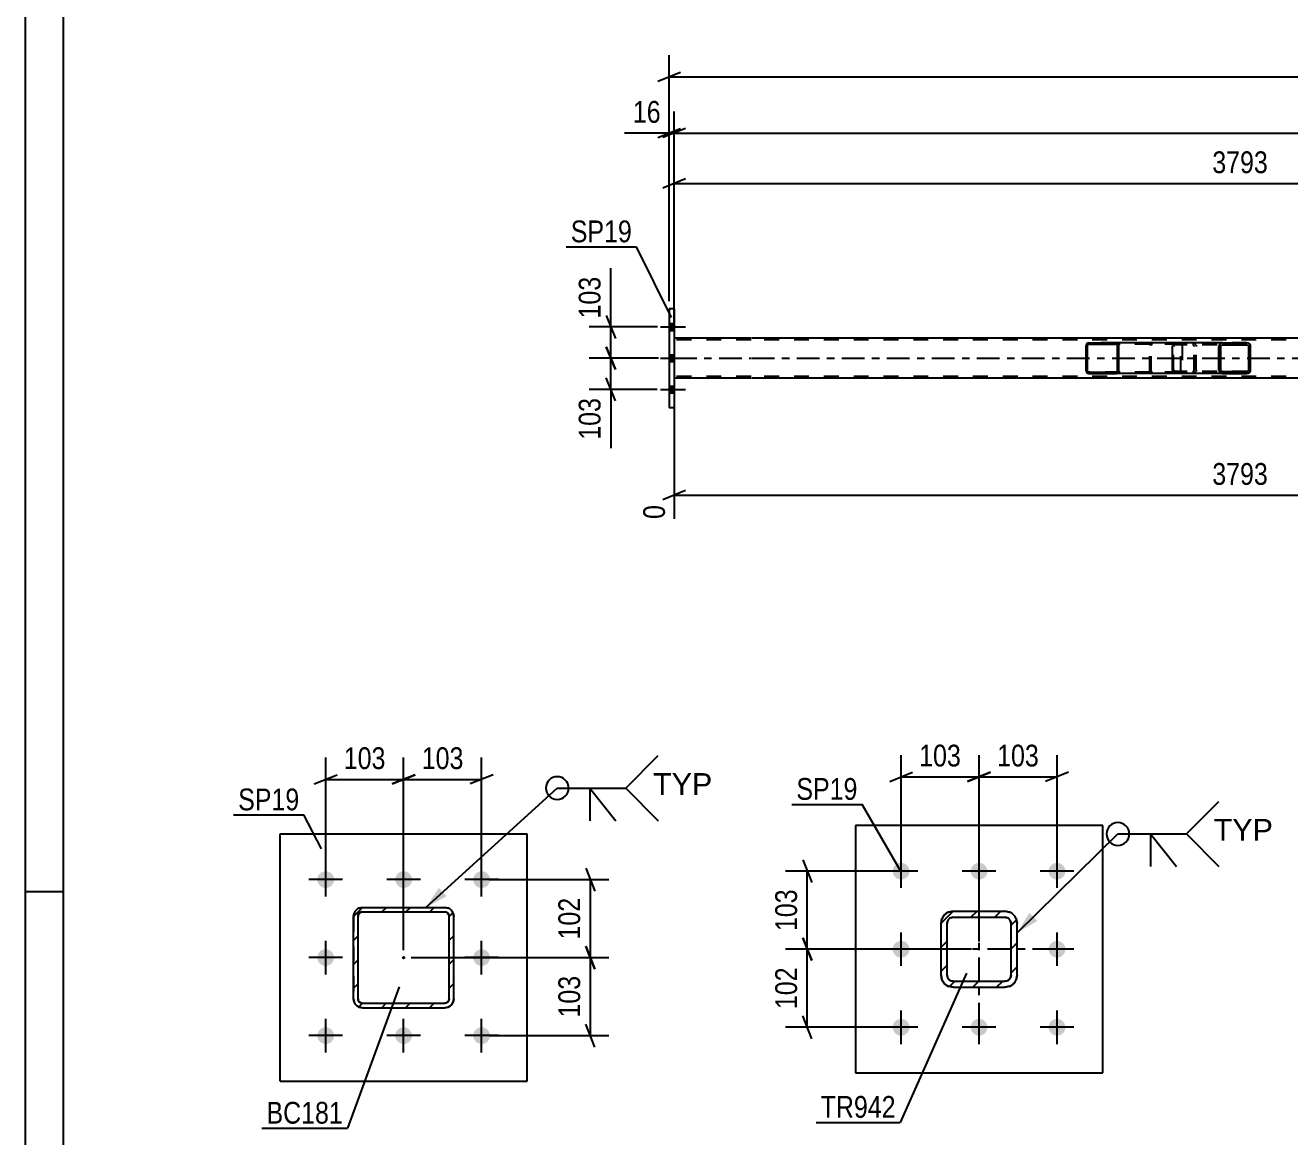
# Model space of a CAD drawing. Header units: millimetres. Extents: x 0 to 841, y 0 to 594.
# Drawn here: x 0 to 166.2, y 116.8 to 262.9 of the extents above; entities that cross this region are included whole.
import ezdxf

# ---------------------------------------------------------------- set-up
doc = ezdxf.new("R2010")
doc.units = ezdxf.units.MM
doc.linetypes.add('DXK_LINE_DOT2', pattern=[3.9198, 1.9599, -1.9599])
doc.linetypes.add('DXK_LINE_DOT3', pattern=[5.9187, 2.979, -0.9799, 0.9799, -0.9799])
doc.styles.add('Arial', font='ARIAL.TTF', dxfattribs={"height": 0.2})
doc.styles.add('Arial Narrow', font='ARIALN.TTF', dxfattribs={"height": 0.2})

# ---------------------------------------------------------------- blocks, each defined once
blk = doc.blocks.new('Unknown-103641004-1133')
at = {"color": 5, "linetype": 'Continuous'}
for p, q in [((0, 594), (0, 0)), ((5, 589), (5, 5)), ((5, 149), (0, 149))]:
    blk.add_line(p, q, dxfattribs=at)
blk = doc.blocks.new('Part-103641004-7620 - 7455')
at = {"linetype": 'Continuous'}
h = blk.add_hatch(dxfattribs=at)
h.set_pattern_fill('', scale=0.7, style=0, pattern_type=0)
h.set_pattern_definition([(45, (121.979, 146.475), (-1.57154, 1.57154), [])])
h.paths.add_polyline_path([(128.78, 146.47), (121.98, 146.47), (121.37, 146.35), (120.85, 146.01), (120.5, 145.49), (120.38, 144.87), (120.38, 138.07), (120.5, 137.46), (120.85, 136.94), (121.37, 136.6), (121.98, 136.47), (128.78, 136.47), (129.39, 136.6), (129.91, 136.94), (130.26, 137.46), (130.38, 138.07), (130.38, 144.87), (130.26, 145.49), (129.91, 146.01), (129.39, 146.35)])
h.paths.add_polyline_path([(129.52, 145.18), (129.58, 144.87), (129.58, 138.07), (129.52, 137.77), (129.34, 137.51), (129.09, 137.34), (128.78, 137.27), (121.98, 137.27), (121.67, 137.34), (121.41, 137.51), (121.24, 137.77), (121.18, 138.07), (121.18, 144.87), (121.24, 145.18), (121.41, 145.44), (121.67, 145.61), (121.98, 145.67), (128.78, 145.67), (129.09, 145.61), (129.34, 145.44)])
at = {"color": 7, "linetype": 'DXK_LINE_DOT3'}
for p, q in [((125.38, 131.47), (125.38, 151.47)), ((135.38, 141.47), (115.38, 141.47))]:
    blk.add_line(p, q, dxfattribs=at)
at = {"color": 7, "linetype": 'DXK_LINE_DOT2'}
for p, q in [((121.37, 146.35), (121.98, 146.47)), ((121.98, 146.47), (128.78, 146.47)), ((128.78, 146.47), (129.39, 146.35)), ((120.38, 144.87), (120.5, 145.49)), ((120.38, 138.07), (120.38, 144.87)), ((121.24, 145.18), (121.18, 144.87)), ((121.18, 138.07), (121.18, 144.87)), ((121.98, 145.67), (121.67, 145.61)), ((121.98, 145.67), (128.78, 145.67)), ((129.09, 145.61), (128.78, 145.67)), ((129.58, 144.87), (129.52, 145.18)), ((129.58, 138.07), (129.58, 144.87)), ((130.26, 145.49), (130.38, 144.87)), ((130.38, 138.07), (130.38, 144.87)), ((120.5, 137.46), (120.38, 138.07)), ((121.18, 138.07), (121.24, 137.77)), ((129.52, 137.77), (129.58, 138.07)), ((130.38, 138.07), (130.26, 137.46)), ((121.98, 136.47), (121.37, 136.6)), ((121.67, 137.34), (121.98, 137.27)), ((121.98, 137.27), (128.78, 137.27)), ((121.98, 136.47), (128.78, 136.47)), ((128.78, 137.27), (129.09, 137.34)), ((129.39, 136.6), (128.78, 136.47))]:
    blk.add_line(p, q, dxfattribs=at)
at = {"color": 2, "linetype": 'Continuous'}
for p, q in [((121.98, 146.47), (121.37, 146.35)), ((121.98, 146.47), (128.78, 146.47)), ((129.39, 146.35), (128.78, 146.47)), ((120.5, 145.49), (120.38, 144.87)), ((120.38, 138.07), (120.38, 144.87)), ((121.18, 144.87), (121.24, 145.18)), ((121.18, 138.07), (121.18, 144.87)), ((121.67, 145.61), (121.98, 145.67)), ((121.98, 145.67), (128.78, 145.67)), ((128.78, 145.67), (129.09, 145.61)), ((129.52, 145.18), (129.58, 144.87)), ((129.58, 138.07), (129.58, 144.87)), ((130.38, 144.87), (130.26, 145.49)), ((130.38, 138.07), (130.38, 144.87)), ((120.38, 138.07), (120.5, 137.46)), ((121.24, 137.77), (121.18, 138.07)), ((129.58, 138.07), (129.52, 137.77)), ((130.26, 137.46), (130.38, 138.07)), ((121.37, 136.6), (121.98, 136.47)), ((121.98, 137.27), (121.67, 137.34)), ((121.98, 137.27), (128.78, 137.27)), ((121.98, 136.47), (128.78, 136.47)), ((129.09, 137.34), (128.78, 137.27)), ((128.78, 136.47), (129.39, 136.6))]:
    blk.add_line(p, q, dxfattribs=at)
at = {"color": 7, "linetype": 'DXK_LINE_DOT2'}
for centre, radius, start, end in [((121.98, 144.87), 1.6, 112.5, 157.5), ((128.78, 144.87), 1.6, 22.5, 67.5), ((121.98, 144.87), 0.8, 112.5, 157.5), ((128.78, 144.87), 0.8, 22.5, 67.5), ((121.98, 138.07), 1.6, 202.5, 247.5), ((121.98, 138.07), 0.8, 202.5, 247.5), ((128.78, 138.07), 0.8, 292.5, 337.5), ((128.78, 138.07), 1.6, 292.5, 337.5)]:
    blk.add_arc(centre, radius, start, end, dxfattribs=at)
at = {"color": 2, "linetype": 'Continuous'}
for centre, radius, start, end in [((121.98, 144.87), 1.6, 112.5, 157.5), ((128.78, 144.87), 1.6, 22.5, 67.5), ((121.98, 144.87), 0.8, 112.5, 157.5), ((128.78, 144.87), 0.8, 22.5, 67.5), ((121.98, 138.07), 1.6, 202.5, 247.5), ((121.98, 138.07), 0.8, 202.5, 247.5), ((128.78, 138.07), 0.8, 292.5, 337.5), ((128.78, 138.07), 1.6, 292.5, 337.5)]:
    blk.add_arc(centre, radius, start, end, dxfattribs=at)
blk = doc.blocks.new('Part-103641004-7480 - 7455')
at = {"color": 2, "linetype": 'Continuous'}
for p, q in [((141.63, 157.72), (109.13, 157.72)), ((109.13, 157.72), (109.13, 125.22)), ((141.63, 125.22), (141.63, 157.72)), ((109.13, 125.22), (141.63, 125.22))]:
    blk.add_line(p, q, dxfattribs=at)
blk = doc.blocks.new('Bolt-103641004-7566 - 7455')
at = {"linetype": 'Continuous'}
for points in [[(115.13, 150.62, -1), (115.13, 152.82, -1)], [(125.38, 150.62, -1), (125.38, 152.82, -1)], [(135.63, 150.62, -1), (135.63, 152.82, -1)], [(115.13, 140.37, -1), (115.13, 142.57, -1)], [(135.63, 140.37, -1), (135.63, 142.57, -1)], [(115.13, 130.12, -1), (115.13, 132.32, -1)], [(125.38, 130.12, -1), (125.38, 132.32, -1)], [(135.63, 130.12, -1), (135.63, 132.32, -1)]]:
    blk.add_hatch(color=1, dxfattribs=at).paths.add_polyline_path(points)
at = {"color": 1, "linetype": 'Continuous'}
for p, q in [((115.13, 149.52), (115.13, 153.92)), ((125.38, 149.52), (125.38, 153.92)), ((135.63, 149.52), (135.63, 153.92)), ((117.33, 151.72), (112.93, 151.72)), ((127.58, 151.72), (123.18, 151.72)), ((137.83, 151.72), (133.43, 151.72)), ((115.13, 139.27), (115.13, 143.67)), ((135.63, 139.27), (135.63, 143.67)), ((117.33, 141.47), (112.93, 141.47)), ((137.83, 141.47), (133.43, 141.47)), ((115.13, 129.02), (115.13, 133.42)), ((125.38, 129.02), (125.38, 133.42)), ((135.63, 129.02), (135.63, 133.42)), ((117.33, 131.22), (112.93, 131.22)), ((127.58, 131.22), (123.18, 131.22)), ((137.83, 131.22), (133.43, 131.22))]:
    blk.add_line(p, q, dxfattribs=at)
blk = doc.blocks.new('Part-103641004-2969 - 2810')
at = {"color": 2, "linetype": 'Continuous'}
for p, q in [((85.29, 225.62), (84.65, 225.62)), ((84.65, 225.62), (84.65, 212.62)), ((85.29, 225.62), (85.29, 212.62)), ((85.29, 212.62), (84.65, 212.62))]:
    blk.add_line(p, q, dxfattribs=at)
blk = doc.blocks.new('Part-103641004-2971 - 2810')
at = {"linetype": 'Continuous'}
h = blk.add_hatch(dxfattribs=at)
h.set_pattern_fill('', scale=0.7, style=0, pattern_type=0)
h.set_pattern_definition([(45, (143.714, 220.922), (-1.57154, 1.57154), [])])
h.paths.add_polyline_path([(143.74, 220.8), (143.71, 220.92), (143.64, 221.03), (143.53, 221.1), (143.4, 221.12), (139.82, 221.12), (139.69, 221.1), (139.58, 221.03), (139.51, 220.92), (139.48, 220.8), (139.48, 217.44), (139.51, 217.32), (139.58, 217.21), (139.69, 217.14), (139.82, 217.12), (143.4, 217.12), (143.53, 217.14), (143.64, 217.21), (143.71, 217.32), (143.74, 217.44)])
h.paths.add_polyline_path([(143.56, 217.38), (143.52, 217.33), (143.46, 217.29), (143.4, 217.28), (139.82, 217.28), (139.76, 217.29), (139.7, 217.33), (139.67, 217.38), (139.65, 217.44), (139.65, 220.8), (139.67, 220.86), (139.7, 220.91), (139.76, 220.95), (139.82, 220.96), (143.4, 220.96), (143.46, 220.95), (143.52, 220.91), (143.56, 220.86), (143.57, 220.8), (143.57, 217.44)])
at = {"color": 2, "linetype": 'Continuous'}
for p, q in [((139.82, 221.12), (139.69, 221.1)), ((139.82, 221.12), (143.4, 221.12)), ((151.1, 221.12), (143.4, 221.12)), ((143.53, 221.1), (143.4, 221.12)), ((139.51, 220.92), (139.48, 220.8)), ((139.48, 217.44), (139.48, 220.8)), ((139.65, 220.8), (139.67, 220.86)), ((139.65, 217.44), (139.65, 220.8)), ((139.67, 220.86), (139.7, 220.91)), ((139.7, 220.91), (139.76, 220.95)), ((139.76, 220.95), (139.82, 220.96)), ((139.82, 220.96), (143.4, 220.96)), ((143.4, 220.96), (143.46, 220.95)), ((143.46, 220.95), (143.52, 220.91)), ((143.52, 220.91), (143.56, 220.86)), ((143.56, 220.86), (143.57, 220.8)), ((143.57, 217.44), (143.57, 220.8)), ((143.74, 220.8), (143.71, 220.92)), ((143.74, 217.44), (143.74, 220.8)), ((139.48, 217.44), (139.51, 217.32)), ((139.67, 217.38), (139.65, 217.44)), ((139.7, 217.33), (139.67, 217.38)), ((139.69, 217.14), (139.82, 217.12)), ((139.76, 217.29), (139.7, 217.33)), ((139.82, 217.28), (139.76, 217.29)), ((139.82, 217.28), (143.4, 217.28)), ((139.82, 217.12), (143.4, 217.12)), ((143.46, 217.29), (143.4, 217.28)), ((143.4, 217.12), (143.53, 217.14)), ((151.1, 217.12), (143.4, 217.12)), ((143.52, 217.33), (143.46, 217.29)), ((143.56, 217.38), (143.52, 217.33)), ((143.57, 217.44), (143.56, 217.38)), ((143.71, 217.32), (143.74, 217.44))]:
    blk.add_line(p, q, dxfattribs=at)
at = {"color": 7, "linetype": 'DXK_LINE_DOT2'}
for p, q in [((143.4, 221.12), (139.82, 221.12)), ((148.04, 221.1), (148.17, 221.12)), ((151.75, 221.12), (151.1, 221.12)), ((151.75, 221.12), (151.88, 221.1)), ((151.75, 220.96), (139.82, 220.96)), ((147.83, 220.8), (147.86, 220.92)), ((147.83, 217.44), (147.83, 220.8)), ((148.02, 220.86), (148, 220.8)), ((148, 217.44), (148, 220.8)), ((148.05, 220.91), (148.02, 220.86)), ((148.11, 220.95), (148.05, 220.91)), ((148.17, 220.96), (148.11, 220.95)), ((151.81, 220.95), (151.75, 220.96)), ((151.87, 220.91), (151.81, 220.95)), ((151.91, 220.86), (151.87, 220.91)), ((151.92, 220.8), (151.91, 220.86)), ((151.92, 217.44), (151.92, 220.8)), ((152.06, 220.92), (152.09, 220.8)), ((152.09, 220.8), (152.09, 217.44)), ((151.75, 217.28), (139.82, 217.28)), ((143.4, 217.12), (139.82, 217.12)), ((147.86, 217.32), (147.83, 217.44)), ((148, 217.44), (148.02, 217.38)), ((148.02, 217.38), (148.05, 217.33)), ((148.17, 217.12), (148.04, 217.14)), ((148.05, 217.33), (148.07, 217.32)), ((148.07, 217.32), (148.11, 217.29)), ((148.11, 217.29), (148.17, 217.28)), ((151.75, 217.12), (151.1, 217.12)), ((151.75, 217.28), (151.81, 217.29)), ((151.88, 217.14), (151.75, 217.12)), ((151.81, 217.29), (151.87, 217.33)), ((151.87, 217.33), (151.91, 217.38)), ((151.91, 217.38), (151.92, 217.44)), ((152.09, 217.44), (152.06, 217.32))]:
    blk.add_line(p, q, dxfattribs=at)
at = {"color": 2, "linetype": 'Continuous'}
for centre, start, end in [((139.81, 220.79), 110.7583, 155.68), ((143.41, 220.79), 24.32, 69.2417), ((139.81, 217.45), 204.32, 249.2417), ((143.41, 217.45), 290.7583, 335.68)]:
    blk.add_arc(centre, 0.331, start, end, dxfattribs=at)
at = {"color": 7, "linetype": 'DXK_LINE_DOT2'}
for centre, start, end in [((148.16, 220.79), 110.7583, 155.68), ((151.76, 220.79), 24.32, 69.2417), ((148.16, 217.45), 204.32, 249.2417), ((151.76, 217.45), 290.7583, 335.68)]:
    blk.add_arc(centre, 0.331, start, end, dxfattribs=at)
blk = doc.blocks.new('Part-103641004-2972 - 2810')
at = {"linetype": 'Continuous'}
h = blk.add_hatch(dxfattribs=at)
h.set_pattern_fill('', scale=0.7, style=0, pattern_type=0)
h.set_pattern_definition([(45, (161.046, 220.8232), (-1.57154, 1.57154), [])])
h.paths.add_polyline_path([(161.08, 220.64), (161.05, 220.82), (160.94, 220.98), (160.77, 221.08), (160.58, 221.12), (157.4, 221.12), (157.2, 221.08), (157.04, 220.98), (156.93, 220.82), (156.89, 220.64), (156.89, 217.6), (156.93, 217.42), (157.04, 217.26), (157.2, 217.16), (157.4, 217.12), (160.58, 217.12), (160.77, 217.16), (160.94, 217.26), (161.05, 217.42), (161.08, 217.6)])
h.paths.add_polyline_path([(160.81, 217.51), (160.76, 217.43), (160.68, 217.38), (160.58, 217.36), (157.4, 217.36), (157.3, 217.38), (157.22, 217.43), (157.16, 217.51), (157.15, 217.6), (157.15, 220.64), (157.16, 220.73), (157.22, 220.81), (157.3, 220.86), (157.4, 220.88), (160.58, 220.88), (160.68, 220.86), (160.76, 220.81), (160.81, 220.73), (160.83, 220.64), (160.83, 217.6)])
at = {"color": 2, "linetype": 'Continuous'}
for p, q in [((150.91, 220.98), (150.99, 221.08)), ((150.99, 221.08), (151.1, 221.12)), ((157.4, 221.12), (151.1, 221.12)), ((157.4, 221.12), (157.2, 221.08)), ((157.4, 221.12), (160.58, 221.12)), ((160.77, 221.08), (160.58, 221.12)), ((150.83, 220.64), (150.85, 220.82)), ((150.83, 217.6), (150.83, 220.64)), ((150.85, 220.82), (150.91, 220.98)), ((156.93, 220.82), (156.89, 220.64)), ((156.89, 217.6), (156.89, 220.64)), ((157.15, 220.64), (157.16, 220.73)), ((157.15, 217.6), (157.15, 220.64)), ((157.16, 220.73), (157.22, 220.81)), ((157.22, 220.81), (157.3, 220.86)), ((157.3, 220.86), (157.4, 220.88)), ((157.4, 220.88), (160.58, 220.88)), ((160.58, 220.88), (160.68, 220.86)), ((160.68, 220.86), (160.76, 220.81)), ((160.76, 220.81), (160.81, 220.73)), ((160.81, 220.73), (160.83, 220.64)), ((160.83, 217.6), (160.83, 220.64)), ((161.08, 220.64), (161.05, 220.82)), ((161.08, 217.6), (161.08, 220.64)), ((150.85, 217.42), (150.83, 217.6)), ((150.91, 217.26), (150.85, 217.42)), ((150.99, 217.16), (150.91, 217.26)), ((151.1, 217.12), (150.99, 217.16)), ((157.4, 217.12), (151.1, 217.12)), ((156.89, 217.6), (156.93, 217.42)), ((157.16, 217.51), (157.15, 217.6)), ((157.22, 217.43), (157.16, 217.51)), ((157.2, 217.16), (157.4, 217.12)), ((157.3, 217.38), (157.22, 217.43)), ((157.4, 217.36), (157.3, 217.38)), ((157.4, 217.36), (160.58, 217.36)), ((157.4, 217.12), (160.58, 217.12)), ((160.68, 217.38), (160.58, 217.36)), ((160.58, 217.12), (160.77, 217.16)), ((160.76, 217.43), (160.68, 217.38)), ((160.81, 217.51), (160.76, 217.43)), ((160.83, 217.6), (160.81, 217.51)), ((161.05, 217.42), (161.08, 217.6))]:
    blk.add_line(p, q, dxfattribs=at)
at = {"color": 7, "linetype": 'DXK_LINE_DOT2'}
for p, q in [((152.09, 220.88), (152.09, 221.12)), ((153.43, 221.12), (153.62, 221.08)), ((160.58, 221.12), (157.4, 221.12)), ((150.97, 220.73), (150.96, 220.64)), ((150.96, 217.6), (150.96, 220.64)), ((151, 220.81), (150.97, 220.73)), ((151.05, 220.86), (151, 220.81)), ((151.1, 220.88), (151.05, 220.86)), ((160.58, 220.88), (151.1, 220.88)), ((153.53, 220.86), (153.43, 220.88)), ((153.61, 220.81), (153.53, 220.86)), ((153.66, 220.73), (153.61, 220.81)), ((153.68, 220.64), (153.66, 220.73)), ((153.68, 217.6), (153.68, 220.64)), ((153.9, 220.82), (153.93, 220.64)), ((153.93, 217.6), (153.93, 220.64)), ((150.96, 217.6), (150.97, 217.51)), ((150.97, 217.51), (151, 217.43)), ((151, 217.43), (151.05, 217.38)), ((151.05, 217.38), (151.1, 217.36)), ((160.58, 217.36), (151.1, 217.36)), ((152.09, 217.12), (152.09, 217.36)), ((153.43, 217.36), (153.53, 217.38)), ((153.62, 217.16), (153.43, 217.12)), ((153.53, 217.38), (153.61, 217.43)), ((153.61, 217.43), (153.66, 217.51)), ((153.66, 217.51), (153.68, 217.6)), ((153.93, 217.6), (153.9, 217.42)), ((160.58, 217.12), (157.4, 217.12))]:
    blk.add_line(p, q, dxfattribs=at)
for centre, start, end in [((153.45, 220.62), 23.8494, 68.8059), ((153.45, 217.61), 291.1941, 336.1506)]:
    blk.add_arc(centre, 0.492, start, end, dxfattribs=at)
at = {"color": 2, "linetype": 'Continuous'}
for centre, start, end in [((157.38, 220.62), 111.1941, 156.1506), ((160.6, 220.62), 23.8494, 68.8059), ((157.38, 217.61), 203.8494, 248.8059), ((160.6, 217.61), 291.1941, 336.1506)]:
    blk.add_arc(centre, 0.492, start, end, dxfattribs=at)
blk = doc.blocks.new('Part-103641004-3039 - 2810')
at = {"color": 2, "linetype": 'Continuous'}
for p, q in [((95.41, 221.76), (85.29, 221.76)), ((757.63, 221.76), (95.51, 221.76)), ((95.41, 216.48), (85.29, 216.48)), ((233.3, 216.48), (95.51, 216.48))]:
    blk.add_line(p, q, dxfattribs=at)
at = {"color": 7, "linetype": 'DXK_LINE_DOT2'}
for p, q in [((85.29, 221.76), (85.29, 216.48)), ((95.41, 221.52), (85.29, 221.52)), ((757.63, 221.52), (95.51, 221.52)), ((95.41, 216.72), (85.29, 216.72)), ((757.63, 216.72), (95.51, 216.72))]:
    blk.add_line(p, q, dxfattribs=at)
at = {"color": 7, "linetype": 'DXK_LINE_DOT3'}
for p, q in [((85.29, 219.12), (95.41, 219.12)), ((95.51, 219.12), (757.63, 219.12))]:
    blk.add_line(p, q, dxfattribs=at)
blk = doc.blocks.new('Bolt-103641004-3086 - 2810')
at = {"linetype": 'Continuous'}
for points in [[(85.29, 222.78), (85.29, 223.66), (84.65, 223.66), (84.65, 222.78)], [(85.29, 222.78), (85.29, 223.66), (84.65, 223.66), (84.65, 222.78)], [(85.29, 222.78), (85.29, 223.66), (84.65, 223.66), (84.65, 222.78)], [(85.29, 218.68), (85.29, 219.56), (84.65, 219.56), (84.65, 218.68)], [(85.29, 218.68), (85.29, 219.56), (84.65, 219.56), (84.65, 218.68)], [(85.29, 214.58), (85.29, 215.46), (84.65, 215.46), (84.65, 214.58)], [(85.29, 214.58), (85.29, 215.46), (84.65, 215.46), (84.65, 214.58)], [(85.29, 214.58), (85.29, 215.46), (84.65, 215.46), (84.65, 214.58)]]:
    blk.add_hatch(color=1, dxfattribs=at).paths.add_polyline_path(points)
at = {"color": 1, "linetype": 'Continuous'}
for p, q in [((83.49, 223.22), (86.81, 223.22)), ((83.49, 223.22), (86.81, 223.22)), ((83.49, 223.22), (86.81, 223.22)), ((84.65, 223.66), (85.29, 223.66)), ((84.65, 223.66), (85.29, 223.66)), ((84.65, 223.66), (85.29, 223.66)), ((84.65, 222.78), (85.29, 222.78)), ((84.65, 222.78), (85.29, 222.78)), ((84.65, 222.78), (85.29, 222.78)), ((84.65, 219.56), (85.29, 219.56)), ((84.65, 219.56), (85.29, 219.56)), ((83.49, 219.12), (86.81, 219.12)), ((83.49, 219.12), (86.81, 219.12)), ((84.65, 218.68), (85.29, 218.68)), ((84.65, 218.68), (85.29, 218.68)), ((83.49, 215.02), (86.81, 215.02)), ((83.49, 215.02), (86.81, 215.02)), ((83.49, 215.02), (86.81, 215.02)), ((84.65, 215.46), (85.29, 215.46)), ((84.65, 215.46), (85.29, 215.46)), ((84.65, 215.46), (85.29, 215.46)), ((84.65, 214.58), (85.29, 214.58)), ((84.65, 214.58), (85.29, 214.58)), ((84.65, 214.58), (85.29, 214.58))]:
    blk.add_line(p, q, dxfattribs=at)
blk = doc.blocks.new('Bolt-103641004-1824 - 1778')
at = {"linetype": 'Continuous'}
for points in [[(39.49, 149.52, -1), (39.49, 151.72, -1)], [(49.74, 149.52, -1), (49.74, 151.72, -1)], [(59.99, 149.52, -1), (59.99, 151.72, -1)], [(39.49, 139.27, -1), (39.49, 141.47, -1)], [(59.99, 139.27, -1), (59.99, 141.47, -1)], [(39.49, 129.02, -1), (39.49, 131.22, -1)], [(49.74, 129.02, -1), (49.74, 131.22, -1)], [(59.99, 129.02, -1), (59.99, 131.22, -1)]]:
    blk.add_hatch(color=1, dxfattribs=at).paths.add_polyline_path(points)
at = {"color": 1, "linetype": 'Continuous'}
for p, q in [((39.49, 148.42), (39.49, 152.82)), ((49.74, 148.42), (49.74, 152.82)), ((59.99, 148.42), (59.99, 152.82)), ((41.69, 150.62), (37.29, 150.62)), ((51.94, 150.62), (47.54, 150.62)), ((62.19, 150.62), (57.79, 150.62)), ((39.49, 138.17), (39.49, 142.57)), ((59.99, 138.17), (59.99, 142.57)), ((41.69, 140.37), (37.29, 140.37)), ((62.19, 140.37), (57.79, 140.37)), ((39.49, 127.92), (39.49, 132.32)), ((49.74, 127.92), (49.74, 132.32)), ((59.99, 127.92), (59.99, 132.32)), ((41.69, 130.12), (37.29, 130.12)), ((51.94, 130.12), (47.54, 130.12)), ((62.19, 130.12), (57.79, 130.12))]:
    blk.add_line(p, q, dxfattribs=at)
blk = doc.blocks.new('Part-103641004-1822 - 1778')
at = {"color": 2, "linetype": 'Continuous'}
for p, q in [((33.49, 124.12), (33.49, 156.62)), ((33.49, 156.62), (65.99, 156.62)), ((65.99, 124.12), (65.99, 156.62)), ((33.49, 124.12), (65.99, 124.12))]:
    blk.add_line(p, q, dxfattribs=at)
blk = doc.blocks.new('Part-103641004-1897 - 1778')
at = {"linetype": 'Continuous'}
h = blk.add_hatch(dxfattribs=at)
h.set_pattern_fill('', scale=0.7, style=0, pattern_type=0)
h.set_pattern_definition([(45, (44.3385, 146.9664), (-1.57154, 1.57154), [])])
h.paths.add_polyline_path([(55.14, 146.97), (44.34, 146.97), (43.88, 146.88), (43.49, 146.61), (43.23, 146.23), (43.14, 145.77), (43.14, 134.97), (43.23, 134.51), (43.49, 134.12), (43.88, 133.86), (44.34, 133.77), (55.14, 133.77), (55.6, 133.86), (55.99, 134.12), (56.25, 134.51), (56.34, 134.97), (56.34, 145.77), (56.25, 146.23), (55.99, 146.61), (55.6, 146.88)])
h.paths.add_polyline_path([(55.69, 146), (55.74, 145.77), (55.74, 134.97), (55.69, 134.74), (55.56, 134.54), (55.37, 134.41), (55.14, 134.37), (44.34, 134.37), (44.11, 134.41), (43.91, 134.54), (43.78, 134.74), (43.74, 134.97), (43.74, 145.77), (43.78, 146), (43.91, 146.19), (44.11, 146.32), (44.34, 146.37), (55.14, 146.37), (55.37, 146.32), (55.56, 146.19)])
blk.add_hatch(color=30, dxfattribs=at).paths.add_polyline_path([(49.74, 140.27, -1), (49.74, 140.47, -1)])
at = {"color": 7, "linetype": 'DXK_LINE_DOT2'}
for p, q in [((43.88, 146.88), (44.34, 146.97)), ((44.11, 146.32), (43.91, 146.19)), ((44.34, 146.37), (44.11, 146.32)), ((44.34, 146.97), (55.14, 146.97)), ((44.34, 146.37), (55.14, 146.37)), ((55.14, 146.97), (55.6, 146.88)), ((55.37, 146.32), (55.14, 146.37)), ((55.56, 146.19), (55.37, 146.32)), ((43.14, 145.77), (43.23, 146.23)), ((43.14, 145.77), (43.14, 134.97)), ((43.78, 146), (43.74, 145.77)), ((43.74, 134.97), (43.74, 145.77)), ((43.91, 146.19), (43.78, 146)), ((55.69, 146), (55.56, 146.19)), ((55.74, 145.77), (55.69, 146)), ((55.74, 134.97), (55.74, 145.77)), ((56.25, 146.23), (56.34, 145.77)), ((56.34, 134.97), (56.34, 145.77)), ((43.23, 134.51), (43.14, 134.97)), ((43.74, 134.97), (43.78, 134.74)), ((43.78, 134.74), (43.91, 134.54)), ((55.56, 134.54), (55.69, 134.74)), ((55.69, 134.74), (55.74, 134.97)), ((56.34, 134.97), (56.25, 134.51)), ((44.34, 133.77), (43.88, 133.86)), ((43.91, 134.54), (44.11, 134.41)), ((44.11, 134.41), (44.34, 134.37)), ((44.34, 134.37), (55.14, 134.37)), ((44.34, 133.77), (55.14, 133.77)), ((55.14, 134.37), (55.37, 134.41)), ((55.6, 133.86), (55.14, 133.77)), ((55.37, 134.41), (55.56, 134.54))]:
    blk.add_line(p, q, dxfattribs=at)
at = {"color": 2, "linetype": 'Continuous'}
for p, q in [((44.34, 146.97), (43.88, 146.88)), ((43.91, 146.19), (44.11, 146.32)), ((44.11, 146.32), (44.34, 146.37)), ((44.34, 146.97), (44.34, 146.97)), ((44.34, 146.97), (55.14, 146.97)), ((44.34, 146.37), (44.34, 146.37)), ((44.34, 146.37), (55.14, 146.37)), ((55.14, 146.97), (55.14, 146.97)), ((55.6, 146.88), (55.14, 146.97)), ((55.14, 146.37), (55.14, 146.37)), ((55.14, 146.37), (55.37, 146.32)), ((55.37, 146.32), (55.56, 146.19)), ((43.23, 146.23), (43.14, 145.77)), ((43.14, 145.77), (43.14, 145.77)), ((43.14, 134.97), (43.14, 145.77)), ((43.74, 145.77), (43.78, 146)), ((43.74, 145.77), (43.74, 145.77)), ((43.74, 134.97), (43.74, 145.77)), ((43.78, 146), (43.91, 146.19)), ((55.56, 146.19), (55.69, 146)), ((55.69, 146), (55.74, 145.77)), ((55.74, 145.77), (55.74, 145.77)), ((55.74, 134.97), (55.74, 145.77)), ((56.34, 145.77), (56.25, 146.23)), ((56.34, 145.77), (56.34, 145.77)), ((56.34, 134.97), (56.34, 145.77)), ((43.14, 134.97), (43.14, 134.97)), ((43.14, 134.97), (43.23, 134.51)), ((43.74, 134.97), (43.74, 134.97)), ((43.78, 134.74), (43.74, 134.97)), ((43.91, 134.54), (43.78, 134.74)), ((55.69, 134.74), (55.56, 134.54)), ((55.74, 134.97), (55.69, 134.74)), ((55.74, 134.97), (55.74, 134.97)), ((56.25, 134.51), (56.34, 134.97)), ((56.34, 134.97), (56.34, 134.97)), ((43.88, 133.86), (44.34, 133.77)), ((44.11, 134.41), (43.91, 134.54)), ((44.34, 134.37), (44.11, 134.41)), ((44.34, 134.37), (44.34, 134.37)), ((44.34, 134.37), (55.14, 134.37)), ((44.34, 133.77), (44.34, 133.77)), ((44.34, 133.77), (55.14, 133.77)), ((55.37, 134.41), (55.14, 134.37)), ((55.14, 134.37), (55.14, 134.37)), ((55.14, 133.77), (55.6, 133.86)), ((55.14, 133.77), (55.14, 133.77)), ((55.56, 134.54), (55.37, 134.41))]:
    blk.add_line(p, q, dxfattribs=at)
at = {"color": 7, "linetype": 'DXK_LINE_DOT3'}
blk.add_line((49.74, 140.37), (49.74, 140.37), dxfattribs=at)
at = {"color": 30, "linetype": 'DXK_LINE_DOT3'}
blk.add_line((49.74, 140.37), (49.74, 140.37), dxfattribs=at)
at = {"color": 30, "linetype": 'Continuous'}
blk.add_circle((49.74, 140.37), 0.1, dxfattribs=at)
at = {"color": 7, "linetype": 'DXK_LINE_DOT2'}
for centre, start, end in [((44.34, 145.77), 112.5, 157.5), ((55.14, 145.77), 22.5, 67.5), ((44.34, 134.97), 202.5, 247.5), ((55.14, 134.97), 292.5, 337.5)]:
    blk.add_arc(centre, 1.2, start, end, dxfattribs=at)
at = {"color": 2, "linetype": 'Continuous'}
for centre, start, end in [((44.34, 145.77), 112.5, 157.5), ((55.14, 145.77), 22.5, 67.5), ((44.34, 134.97), 202.5, 247.5), ((55.14, 134.97), 292.5, 337.5)]:
    blk.add_arc(centre, 1.2, start, end, dxfattribs=at)
blk = doc.blocks.new('StraightDimension-103641004-7656 - 7455')
at = {"color": 7, "linetype": 'Continuous'}
for p, q in [((102.2, 153.22), (103.4, 150.22)), ((114.13, 151.72), (99.95, 151.72)), ((102.8, 141.47), (102.8, 151.72)), ((103.4, 139.97), (102.2, 142.97)), ((124.38, 141.47), (99.95, 141.47))]:
    blk.add_line(p, q, dxfattribs=at)
at = {"color": 0}
blk.add_wipeout([(102.05, 149.94), (97.85, 149.94), (97.85, 143.26), (102.05, 143.26)], dxfattribs=at)
at = {"color": 3, "style": 'Arial Narrow'}
blk.add_text('103', height=2.863, rotation=90.0002, dxfattribs=at).set_placement((101.45, 143.86))
blk = doc.blocks.new('StraightDimension-103641004-7673 - 7455')
at = {"color": 7, "linetype": 'Continuous'}
for p, q in [((102.2, 142.97), (103.4, 139.97)), ((124.38, 141.47), (99.95, 141.47)), ((102.8, 131.22), (102.8, 141.47)), ((103.4, 129.72), (102.2, 132.72)), ((114.13, 131.22), (99.95, 131.22))]:
    blk.add_line(p, q, dxfattribs=at)
at = {"color": 0}
blk.add_wipeout([(102.05, 139.69), (97.85, 139.69), (97.85, 133.01), (102.05, 133.01)], dxfattribs=at)
at = {"color": 3, "style": 'Arial Narrow'}
blk.add_text('102', height=2.863, rotation=90.0002, dxfattribs=at).set_placement((101.45, 133.61))
blk = doc.blocks.new('StraightDimension-103641004-7691 - 7455')
at = {"color": 7, "linetype": 'Continuous'}
for p, q in [((115.13, 152.72), (115.13, 166.98)), ((125.38, 142.47), (125.38, 166.98)), ((113.63, 163.53), (116.63, 164.73)), ((126.88, 164.73), (123.88, 163.53)), ((115.13, 164.13), (125.38, 164.13))]:
    blk.add_line(p, q, dxfattribs=at)
at = {"color": 0}
blk.add_wipeout([(123.6, 164.88), (123.6, 169.08), (116.91, 169.08), (116.91, 164.88)], dxfattribs=at)
at = {"color": 3, "style": 'Arial Narrow'}
blk.add_text('103', height=2.863, dxfattribs=at).set_placement((117.51, 165.48))
blk = doc.blocks.new('StraightDimension-103641004-7708 - 7455')
at = {"color": 7, "linetype": 'Continuous'}
for p, q in [((125.38, 142.47), (125.38, 166.98)), ((135.63, 152.72), (135.63, 166.98)), ((123.88, 163.53), (126.88, 164.73)), ((137.13, 164.73), (134.13, 163.53)), ((125.38, 164.13), (135.63, 164.13))]:
    blk.add_line(p, q, dxfattribs=at)
at = {"color": 0}
blk.add_wipeout([(133.85, 164.88), (133.85, 169.08), (127.16, 169.08), (127.16, 164.88)], dxfattribs=at)
at = {"color": 3, "style": 'Arial Narrow'}
blk.add_text('103', height=2.863, dxfattribs=at).set_placement((127.76, 165.48))
blk = doc.blocks.new('StraightDimension-103641004-3284 - 2810')
at = {"color": 7, "linetype": 'Continuous'}
for p, q in [((85.29, 222.76), (85.29, 244.93)), ((234.1, 230.37), (234.1, 244.93)), ((86.79, 242.68), (83.79, 241.48)), ((85.29, 242.08), (234.1, 242.08)), ((232.6, 241.48), (235.6, 242.68))]:
    blk.add_line(p, q, dxfattribs=at)
at = {"color": 0}
blk.add_wipeout([(163.95, 242.83), (163.95, 247.03), (155.44, 247.03), (155.44, 242.83)], dxfattribs=at)
at = {"color": 3, "style": 'Arial Narrow'}
blk.add_text('3793', height=2.863, dxfattribs=at).set_placement((156.04, 243.43))
blk = doc.blocks.new('StraightDimension-103641004-3270 - 2810')
at = {"color": 7, "linetype": 'Continuous'}
for p, q in [((76.37, 224.72), (77.57, 221.72)), ((83.12, 223.22), (74.12, 223.22)), ((76.97, 219.12), (76.97, 223.22)), ((77.57, 217.62), (76.37, 220.62)), ((83.25, 219.12), (74.12, 219.12))]:
    blk.add_line(p, q, dxfattribs=at)
at = {"color": 0}
blk.add_wipeout([(76.22, 230.43), (72.02, 230.43), (72.02, 223.74), (76.22, 223.74)], dxfattribs=at)
at = {"color": 7, "linetype": 'Continuous'}
blk.add_line((76.97, 223.22), (76.97, 230.95), dxfattribs=at)
blk.add_line((76.97, 223.22), (76.97, 230.95), dxfattribs=at)
at = {"color": 3, "style": 'Arial Narrow'}
blk.add_text('103', height=2.863, rotation=90.0002, dxfattribs=at).set_placement((75.62, 224.34))
blk = doc.blocks.new('StraightDimension-103641004-3324 - 2810')
at = {"color": 7, "linetype": 'Continuous'}
for p, q in [((85.29, 226.62), (85.29, 251.55)), ((86.79, 249.3), (83.79, 248.1)), ((85.29, 248.7), (767.85, 248.7))]:
    blk.add_line(p, q, dxfattribs=at)
blk = doc.blocks.new('StraightDimension-103641004-3189 - 2810')
at = {"color": 7, "linetype": 'Continuous'}
for p, q in [((85.29, 215.48), (85.29, 198)), ((234.1, 207.08), (234.1, 192.52)), ((86.79, 201.73), (83.79, 200.53)), ((85.29, 201.13), (234.1, 201.13)), ((232.6, 200.53), (235.6, 201.73))]:
    blk.add_line(p, q, dxfattribs=at)
at = {"color": 0}
blk.add_wipeout([(163.95, 201.88), (163.95, 206.08), (155.44, 206.08), (155.44, 201.88)], dxfattribs=at)
at = {"color": 0, "linetype": 'Continuous'}
for points in [[(84.69, 200.43), (80.49, 200.43), (80.49, 197.4), (84.69, 197.4)], [(233.5, 200.43), (229.3, 200.43), (229.3, 191.92), (233.5, 191.92)]]:
    blk.add_wipeout(points, dxfattribs=at)
at = {"color": 3, "style": 'Arial Narrow'}
blk.add_text('3793', height=2.863, dxfattribs=at).set_placement((156.04, 202.48))
at = {"color": 3, "linetype": 'Continuous', "style": 'Arial Narrow'}
for s, height, p in [('0', 2.86, (84.09, 198)), ('3793', 2.863, (232.9, 192.52))]:
    blk.add_text(s, height=height, rotation=90.0002, dxfattribs=at).set_placement(p)
blk = doc.blocks.new('StraightDimension-103641004-3257 - 2810')
at = {"color": 7, "linetype": 'Continuous'}
for p, q in [((76.37, 220.62), (77.57, 217.62)), ((83.25, 219.12), (74.12, 219.12)), ((76.97, 215.02), (76.97, 219.12)), ((77.57, 213.52), (76.37, 216.52)), ((83.06, 215.02), (74.12, 215.02))]:
    blk.add_line(p, q, dxfattribs=at)
at = {"color": 0}
blk.add_wipeout([(76.22, 214.49), (72.02, 214.49), (72.02, 207.81), (76.22, 207.81)], dxfattribs=at)
at = {"color": 7, "linetype": 'Continuous'}
blk.add_line((76.97, 215.02), (76.97, 207.29), dxfattribs=at)
blk.add_line((76.97, 215.02), (76.97, 207.29), dxfattribs=at)
at = {"color": 3, "style": 'Arial Narrow'}
blk.add_text('103', height=2.863, rotation=90.0002, dxfattribs=at).set_placement((75.62, 208.41))
blk = doc.blocks.new('StraightDimension-103641004-3303 - 2810')
at = {"color": 7, "linetype": 'Continuous'}
for p, q in [((84.65, 226.62), (84.65, 258.92)), ((86.15, 256.67), (83.15, 255.47)), ((84.65, 256.07), (768.49, 256.07))]:
    blk.add_line(p, q, dxfattribs=at)
blk = doc.blocks.new('StraightDimension-103641004-3334 - 2810')
at = {"color": 7, "linetype": 'Continuous'}
for p, q in [((84.65, 226.62), (84.65, 251.55)), ((85.29, 226.62), (85.29, 251.55)), ((83.15, 248.1), (86.15, 249.3)), ((86.79, 249.3), (83.79, 248.1)), ((84.65, 248.7), (85.29, 248.7))]:
    blk.add_line(p, q, dxfattribs=at)
at = {"color": 0}
blk.add_wipeout([(84.13, 249.45), (84.13, 253.65), (79.27, 253.65), (79.27, 249.45)], dxfattribs=at)
at = {"color": 7, "linetype": 'Continuous'}
blk.add_line((84.65, 248.7), (78.75, 248.7), dxfattribs=at)
blk.add_line((84.65, 248.7), (78.75, 248.7), dxfattribs=at)
at = {"color": 3, "style": 'Arial Narrow'}
blk.add_text('16', height=2.863, dxfattribs=at).set_placement((79.87, 250.05))
blk = doc.blocks.new('StraightDimension-103641004-2016 - 1778')
at = {"color": 7, "linetype": 'Continuous'}
for p, q in [((73.69, 141.87), (74.89, 138.87)), ((50.74, 140.37), (76.69, 140.37)), ((74.29, 130.12), (74.29, 140.37)), ((74.89, 128.62), (73.69, 131.62)), ((60.99, 130.12), (76.69, 130.12))]:
    blk.add_line(p, q, dxfattribs=at)
at = {"color": 0}
blk.add_wipeout([(73.54, 138.58), (69.34, 138.58), (69.34, 131.9), (73.54, 131.9)], dxfattribs=at)
at = {"color": 3, "style": 'Arial Narrow'}
blk.add_text('103', height=2.863, rotation=90.0002, dxfattribs=at).set_placement((72.94, 132.5))
blk = doc.blocks.new('StraightDimension-103641004-1999 - 1778')
at = {"color": 7, "linetype": 'Continuous'}
for p, q in [((39.49, 151.62), (39.49, 166.64)), ((49.74, 141.37), (49.74, 166.64)), ((37.99, 163.19), (40.99, 164.39)), ((39.49, 163.79), (49.74, 163.79)), ((51.24, 164.39), (48.24, 163.19))]:
    blk.add_line(p, q, dxfattribs=at)
at = {"color": 0}
blk.add_wipeout([(47.96, 164.54), (47.96, 168.74), (41.27, 168.74), (41.27, 164.54)], dxfattribs=at)
at = {"color": 3, "style": 'Arial Narrow'}
blk.add_text('103', height=2.863, dxfattribs=at).set_placement((41.87, 165.14))
blk = doc.blocks.new('StraightDimension-103641004-2007 - 1778')
at = {"color": 7, "linetype": 'Continuous'}
for p, q in [((49.74, 141.37), (49.74, 166.64)), ((59.99, 151.62), (59.99, 166.64)), ((48.24, 163.19), (51.24, 164.39)), ((49.74, 163.79), (59.99, 163.79)), ((61.49, 164.39), (58.49, 163.19))]:
    blk.add_line(p, q, dxfattribs=at)
at = {"color": 0}
blk.add_wipeout([(58.21, 164.54), (58.21, 168.74), (51.52, 168.74), (51.52, 164.54)], dxfattribs=at)
at = {"color": 3, "style": 'Arial Narrow'}
blk.add_text('103', height=2.863, dxfattribs=at).set_placement((52.12, 165.14))
blk = doc.blocks.new('StraightDimension-103641004-2024 - 1778')
at = {"color": 7, "linetype": 'Continuous'}
for p, q in [((73.69, 152.12), (74.89, 149.12)), ((60.99, 150.62), (76.69, 150.62)), ((74.29, 140.37), (74.29, 150.62)), ((74.89, 138.87), (73.69, 141.87)), ((50.74, 140.37), (76.69, 140.37))]:
    blk.add_line(p, q, dxfattribs=at)
at = {"color": 0}
blk.add_wipeout([(73.54, 148.83), (69.34, 148.83), (69.34, 142.15), (73.54, 142.15)], dxfattribs=at)
at = {"color": 3, "style": 'Arial Narrow'}
blk.add_text('102', height=2.863, rotation=90.0002, dxfattribs=at).set_placement((72.94, 142.75))
blk = doc.blocks.new('WeldMark-103641004-7725 - 7455')
at = {"linetype": 'Continuous'}
blk.add_hatch(color=30, dxfattribs=at).paths.add_polyline_path([(133.05, 145.19), (130.38, 143.63), (132, 146.26)])
at = {"color": 30, "linetype": 'Continuous'}
for p, q in [((130.38, 143.63), (143.63, 156.62)), ((143.63, 156.62), (152.63, 156.62))]:
    blk.add_line(p, q, dxfattribs=at)
at = {"color": 3, "linetype": 'Continuous'}
for q in [(151.35, 152.33), (147.92, 152.33)]:
    blk.add_line((147.92, 156.62), q, dxfattribs=at)
for start, end in [(90, 270), (270, 90)]:
    blk.add_arc((143.63, 156.62), 1.5, start, end, dxfattribs=at)
at = {"color": 0, "linetype": 'Continuous'}
blk.add_wipeout([(164.01, 155.72), (164.01, 158.72), (156.23, 158.72), (156.23, 155.72)], dxfattribs=at)
blk.add_wipeout([(164.01, 155.72), (164.01, 158.72), (156.23, 158.72), (156.23, 155.72)], dxfattribs=at)
at = {"color": 3, "linetype": 'Continuous'}
for q in [(156.92, 160.9), (156.92, 152.33)]:
    blk.add_line((152.63, 156.62), q, dxfattribs=at)
at = {"color": 3, "linetype": 'Continuous', "style": 'Arial'}
blk.add_text('TYP', height=2.865, dxfattribs=at).set_placement((156.23, 155.72))
blk = doc.blocks.new('Mark-103641004-7476 - 7455')
at = {"color": 0}
blk.add_wipeout([(109.41, 161.1), (109.41, 164.1), (101.37, 164.1), (101.37, 161.1)], dxfattribs=at)
blk.add_wipeout([(109.41, 161.1), (109.41, 164.1), (101.37, 164.1), (101.37, 161.1)], dxfattribs=at)
at = {"color": 30, "linetype": 'Continuous'}
for p in [(100.77, 160.5), (115.01, 151.84)]:
    blk.add_line(p, (110.01, 160.5), dxfattribs=at)
at = {"color": 3, "style": 'Arial Narrow'}
blk.add_text('SP19', height=2.863, dxfattribs=at).set_placement((101.37, 161.1))
blk = doc.blocks.new('Mark-103641004-7616 - 7455')
at = {"color": 0}
blk.add_wipeout([(114.42, 119.33), (114.42, 122.33), (104.56, 122.33), (104.56, 119.33)], dxfattribs=at)
blk.add_wipeout([(114.42, 119.33), (114.42, 122.33), (104.56, 122.33), (104.56, 119.33)], dxfattribs=at)
at = {"color": 30, "linetype": 'Continuous'}
for p in [(123.74, 138.33), (103.96, 118.73)]:
    blk.add_line(p, (115.02, 118.73), dxfattribs=at)
at = {"color": 3, "style": 'Arial Narrow'}
blk.add_text('TR942', height=2.863, dxfattribs=at).set_placement((104.56, 119.33))
blk = doc.blocks.new('Mark-103641004-2965 - 2810')
at = {"color": 0}
blk.add_wipeout([(79.75, 234.35), (79.75, 237.35), (71.71, 237.35), (71.71, 234.35)], dxfattribs=at)
blk.add_wipeout([(79.75, 234.35), (79.75, 237.35), (71.71, 237.35), (71.71, 234.35)], dxfattribs=at)
at = {"color": 30, "linetype": 'Continuous'}
for p in [(71.11, 233.75), (84.94, 224.48)]:
    blk.add_line(p, (80.35, 233.75), dxfattribs=at)
at = {"color": 3, "style": 'Arial Narrow'}
blk.add_text('SP19', height=2.863, dxfattribs=at).set_placement((71.71, 234.35))
blk = doc.blocks.new('WeldMark-103641004-2032 - 1778')
at = {"linetype": 'Continuous'}
blk.add_hatch(color=30, dxfattribs=at).paths.add_polyline_path([(55.38, 148.43), (52.65, 146.97), (54.37, 149.54)])
at = {"color": 30, "linetype": 'Continuous'}
for p, q in [((52.65, 146.97), (69.93, 162.64)), ((69.93, 162.64), (78.93, 162.64))]:
    blk.add_line(p, q, dxfattribs=at)
at = {"color": 3, "linetype": 'Continuous'}
for q in [(77.64, 158.36), (74.21, 158.36)]:
    blk.add_line((74.21, 162.64), q, dxfattribs=at)
for start, end in [(90, 270), (270, 90)]:
    blk.add_arc((69.93, 162.64), 1.5, start, end, dxfattribs=at)
at = {"color": 0, "linetype": 'Continuous'}
blk.add_wipeout([(90.3, 161.74), (90.3, 164.74), (82.53, 164.74), (82.53, 161.74)], dxfattribs=at)
blk.add_wipeout([(90.3, 161.74), (90.3, 164.74), (82.53, 164.74), (82.53, 161.74)], dxfattribs=at)
at = {"color": 3, "linetype": 'Continuous'}
for q in [(83.21, 166.93), (83.21, 158.36)]:
    blk.add_line((78.93, 162.64), q, dxfattribs=at)
at = {"color": 3, "linetype": 'Continuous', "style": 'Arial'}
blk.add_text('TYP', height=2.865, dxfattribs=at).set_placement((82.53, 161.74))
blk = doc.blocks.new('Mark-103641004-1818 - 1778')
at = {"color": 0}
blk.add_wipeout([(36.03, 159.72), (36.03, 162.72), (27.99, 162.72), (27.99, 159.72)], dxfattribs=at)
blk.add_wipeout([(36.03, 159.72), (36.03, 162.72), (27.99, 162.72), (27.99, 159.72)], dxfattribs=at)
at = {"color": 30, "linetype": 'Continuous'}
for p in [(27.39, 159.12), (38.95, 154.65)]:
    blk.add_line(p, (36.63, 159.12), dxfattribs=at)
at = {"color": 3, "style": 'Arial Narrow'}
blk.add_text('SP19', height=2.863, dxfattribs=at).set_placement((27.99, 159.72))
blk = doc.blocks.new('Mark-103641004-1893 - 1778')
at = {"color": 0}
blk.add_wipeout([(41.76, 118.56), (41.76, 121.56), (31.71, 121.56), (31.71, 118.56)], dxfattribs=at)
blk.add_wipeout([(41.76, 118.56), (41.76, 121.56), (31.71, 121.56), (31.71, 118.56)], dxfattribs=at)
at = {"color": 30, "linetype": 'Continuous'}
for p in [(49.14, 136.53), (31.11, 117.96)]:
    blk.add_line(p, (42.36, 117.96), dxfattribs=at)
at = {"color": 3, "style": 'Arial Narrow'}
blk.add_text('BC181', height=2.863, dxfattribs=at).set_placement((31.71, 118.56))

msp = doc.modelspace()

# ---------------------------------------------------------------- block references
for name in ['Unknown-103641004-1133', 'Part-103641004-2969 - 2810', 'Bolt-103641004-3086 - 2810', 'Part-103641004-3039 - 2810', 'Part-103641004-2971 - 2810', 'Part-103641004-2972 - 2810', 'Part-103641004-1822 - 1778', 'Part-103641004-7480 - 7455', 'Bolt-103641004-7566 - 7455', 'Bolt-103641004-1824 - 1778', 'Part-103641004-7620 - 7455', 'Part-103641004-1897 - 1778']:
    msp.add_blockref(name, (0, 0))

# ---------------------------------------------------------------- next in the draw order: block references
for name in ['StraightDimension-103641004-3284 - 2810', 'StraightDimension-103641004-3189 - 2810', 'StraightDimension-103641004-7656 - 7455', 'StraightDimension-103641004-2016 - 1778', 'Mark-103641004-1893 - 1778']:
    msp.add_blockref(name, (0, 0))

# ---------------------------------------------------------------- next in the draw order: block references
for name in ['StraightDimension-103641004-3270 - 2810', 'StraightDimension-103641004-1999 - 1778', 'StraightDimension-103641004-7673 - 7455']:
    msp.add_blockref(name, (0, 0))

# ---------------------------------------------------------------- next in the draw order: block references
for name in ['StraightDimension-103641004-3324 - 2810', 'StraightDimension-103641004-3257 - 2810', 'StraightDimension-103641004-2007 - 1778', 'StraightDimension-103641004-7691 - 7455', 'Mark-103641004-1818 - 1778', 'Mark-103641004-7616 - 7455']:
    msp.add_blockref(name, (0, 0))

# ---------------------------------------------------------------- next in the draw order: block references
for name in ['StraightDimension-103641004-3303 - 2810', 'StraightDimension-103641004-7708 - 7455', 'Mark-103641004-7476 - 7455', 'StraightDimension-103641004-2024 - 1778']:
    msp.add_blockref(name, (0, 0))

# ---------------------------------------------------------------- next in the draw order: block references
for name in ['StraightDimension-103641004-3334 - 2810', 'WeldMark-103641004-2032 - 1778', 'WeldMark-103641004-7725 - 7455']:
    msp.add_blockref(name, (0, 0))

# ---------------------------------------------------------------- next in the draw order: block references
msp.add_blockref('Mark-103641004-2965 - 2810', (0, 0))

doc.saveas('drawing.dxf')
